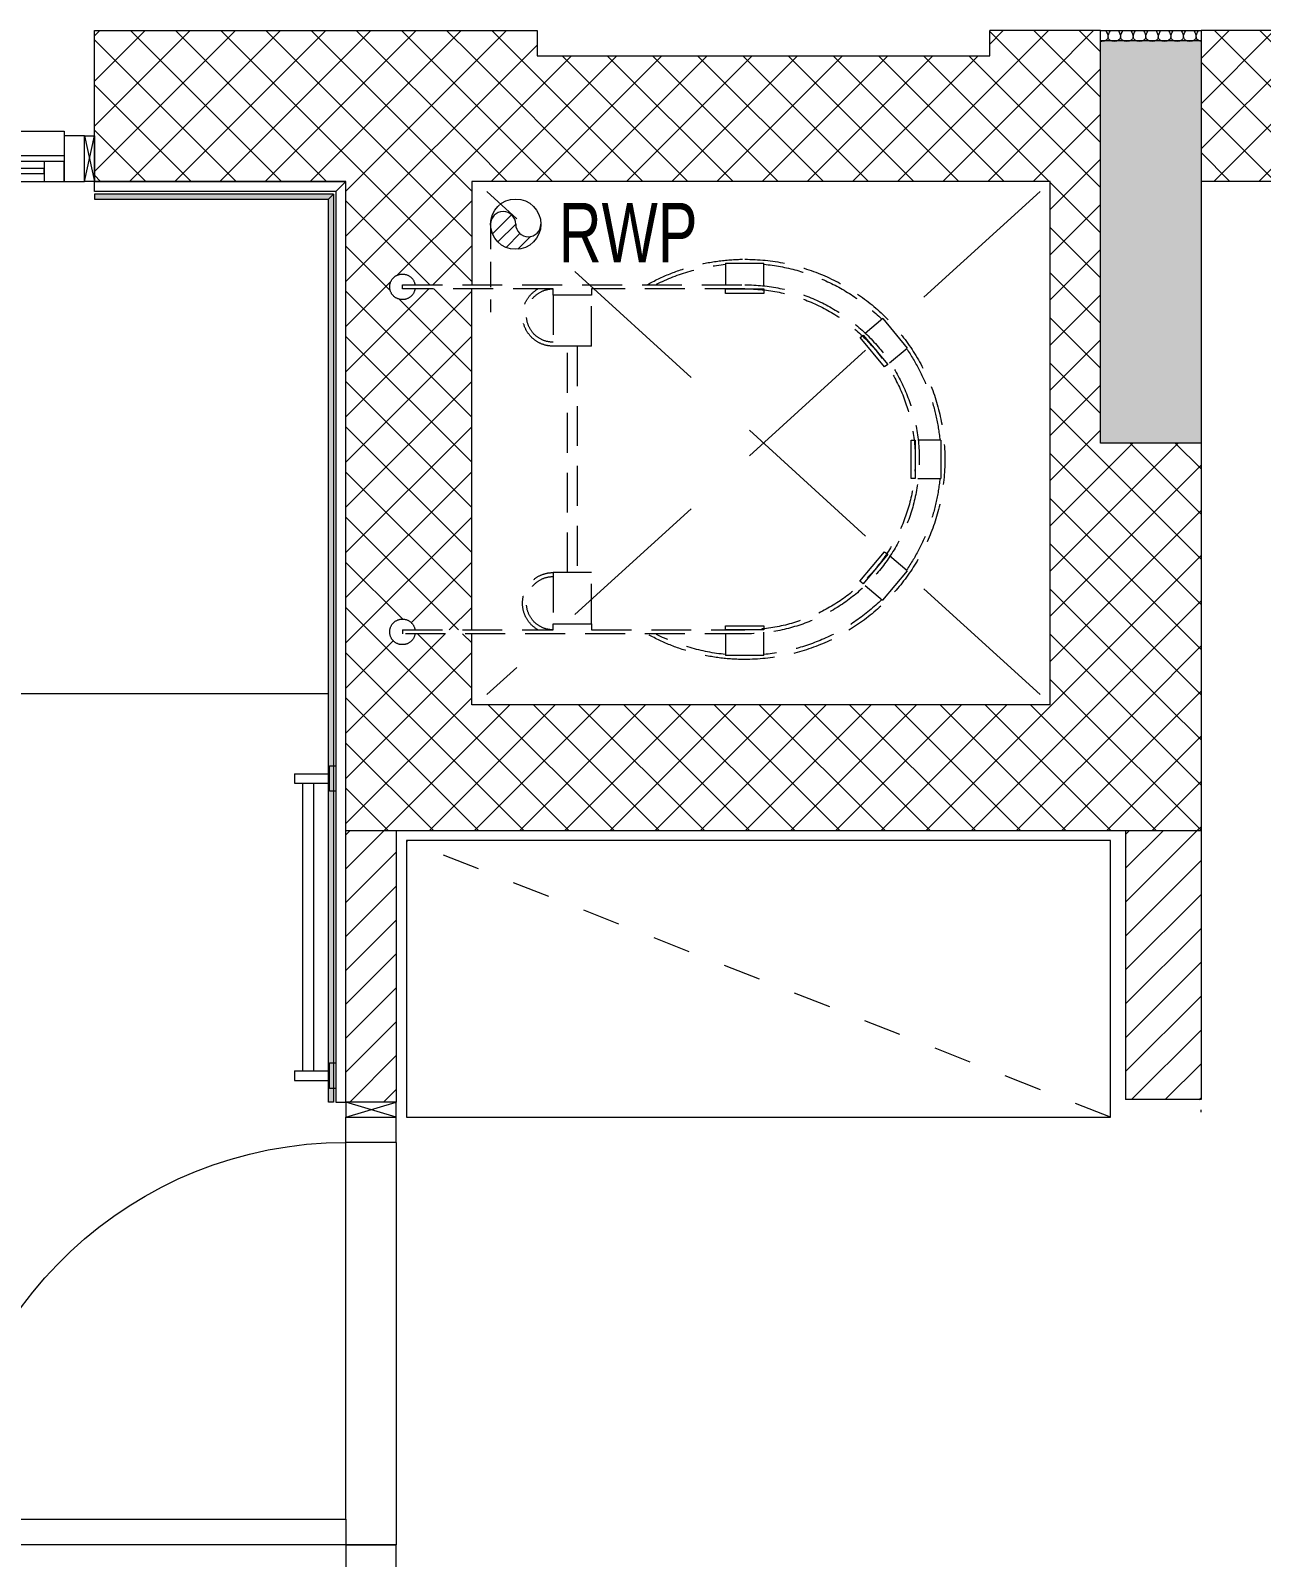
# Model space of a CAD drawing. Header units: millimetres. Extents: x -18512 to 101824, y -95768 to 52898.
# Drawn here: x 63551 to 65998, y -79237 to -76202 of the extents above; entities that cross this region are included whole.
import ezdxf

# ---------------------------------------------------------------- set-up
doc = ezdxf.new("R2010")
doc.units = ezdxf.units.MM
doc.header["$LTSCALE"] = 25
for name, pattern in [('Dash 2mm', [3, 2, -1]), ('Dash 3mm', [6, 3, -3]), ('HIDDEN', [0.375, 0.25, -0.125]), ('HIDDEN2', [4.7625, 3.175, -1.5875])]:
    doc.linetypes.add(name, pattern=pattern)
doc.layers.get('0').update_dxf_attribs({"color": 254, "lineweight": 0})
for name, color, linetype, lineweight in [('A-ANNO-TEXT', 2, 'Continuous', 9), ('A-DETL', 7, 'Continuous', 5), ('A-DETL-INSL', 8, 'Continuous', 9), ('A-DETL-MBND', 5, 'HIDDEN', 9), ('A-DOOR', 31, 'Continuous', 18), ('A-FLOR-OTLN', 6, 'Continuous', 18), ('A-GLAZ', 6, 'Continuous', 9), ('A-WOODEN DOOR FRAM', 9, 'Continuous', 9), ('hatch', 252, 'Continuous', 0), ('I-FLR-TILE', 253, 'Continuous', 9), ('I-WALL', 2, 'Continuous', 9), ('Q-CASE', 31, 'Continuous', 13), ('Q-CASE-HDLN', 31, 'Dash 3mm', 13), ('S-COLS', 6, 'Continuous', 9)]:
    doc.layers.add(name, color=color, linetype=linetype, lineweight=lineweight)
doc.layers.add('AR WALL HATCH', color=8, linetype='Continuous')
doc.layers.add('HAT', color=8, linetype='Continuous')
doc.styles.add('Arial Narrow_3', font='fi_9001f.ttf', dxfattribs={"width": 0.75, "height": 117.993921})
pattern_1 = [(37.5, (59229.075, -128347.3092), (-0.16000313, 4.89413237), [0, -3.8608, 0, -4.318, 0, -4.1275]), (7.5, (59229.075, -128347.309), (4.4952328, 7.168251), [0, -2.0828, 0, -3.4798, 0, -1.3335]), (327.5, (59225.951, -128347.3092), (7.9099237, 0.01437185), [0, -1.27, 0, -4.572, 0, -5.969]), (317.5, (59225.951, -128347.309), (7.6355645, 2.2292932), [0, -0.635, 0, -2.9972, 0, -3.429])]
pattern_2 = [(45, (59229.075, -128347.31), (-44.90128, 44.90128), []), (135, (59229.075, -128347.31), (-44.90128, -44.90128), [])]
pattern_3 = [(45, (59229.075, -128347.31), (-33.67596, 33.67596), [])]

# ---------------------------------------------------------------- blocks, each defined once
blk = doc.blocks.new('A$C6F726D13')
at = {"color": 252, "lineweight": 5}
for p, q in [((-1247.6, -10456.8), (-1247.6, -10437.7)), ((-1247.6, -10437.7), (-1177.7, -10437.7)), ((-1165, -10421.9), (-1177.7, -10421.9)), ((-1177.7, -10421.9), (-1177.7, -10472.7)), ((-1247.6, -10456.8), (-1177.7, -10456.8)), ((-1231.4, -11028.3), (-1231.4, -10456.8)), ((-1208.6, -10456.8), (-1208.6, -11028.3)), ((-1177.7, -10472.7), (-1165, -10472.7)), ((-1177.7, -11012.4), (-1177.7, -11063.2)), ((-1165, -11012.4), (-1177.7, -11012.4)), ((-1247.6, -11047.3), (-1247.6, -11028.3)), ((-1247.6, -11028.3), (-1177.7, -11028.3)), ((-1247.6, -11047.3), (-1177.7, -11047.3)), ((-1177.7, -11063.2), (-1165, -11063.2))]:
    blk.add_line(p, q, dxfattribs=at)
blk = doc.blocks.new('E  Naga_Single-Panel3 - NAGA-Formal Powder Room Door _WD04_-9060552-FIRST FLOOR PLAN')
at = {"layer": 'A-DOOR', "lineweight": 18}
for p, q in [((400, 850), (349, 850)), ((349, 850), (349, 50)), ((400, 50), (400, 850)), ((-400, 50), (-450, 50)), ((-400, -50), (-400, 50)), ((349, 50), (400, 50)), ((400, -50), (400, 50)), ((400, 50), (450, 50)), ((400, 50), (400, -50)), ((-400, -50), (-450, -50)), ((450, -50), (400, -50))]:
    blk.add_line(p, q, dxfattribs=at)
at = {"layer": 'A-DOOR'}
blk.add_arc((400, 50), 800, 93.6551, 180, dxfattribs=at)
blk = doc.blocks.new('Aluminum_Exterior_Window_-_1_wide_x_2_high_3888 - NAGA- GW05-9144457-FIRST FLOOR PLAN')
at = {"layer": 'A-GLAZ', "lineweight": 9}
for p, q in [((-1371.6, 18), (-1331.6, 18)), ((-1371.6, -72.8), (-1371.6, 18)), ((-1331.6, 27.2), (-1331.6, 18)), ((-511.6, 27.2), (-1331.6, 27.2)), ((-1331.6, 18), (-1331.6, -72.8)), ((-511.6, 18), (-511.6, 27.2)), ((-511.6, 18), (-471.6, 18)), ((-511.6, -72.8), (-511.6, 18)), ((-471.6, 18), (-471.6, -72.8)), ((-1331.6, -22), (-511.6, -22)), ((-1331.6, -32.8), (-1291.6, -32.8)), ((-1331.6, -72.8), (-1331.6, -32.8)), ((-1291.6, -32.8), (-1291.6, -72.8)), ((-1291.6, -32.8), (-551.6, -32.8)), ((-1291.6, -47), (-551.6, -47)), ((-1291.6, -57), (-1291.6, -47)), ((-551.6, -57), (-1291.6, -57)), ((-551.6, -32.8), (-511.6, -32.8)), ((-551.6, -72.8), (-551.6, -32.8)), ((-551.6, -47), (-551.6, -57)), ((-511.6, -32.8), (-511.6, -72.8)), ((-1331.6, -72.8), (-1371.6, -72.8)), ((-1291.6, -72.8), (-1331.6, -72.8)), ((-551.6, -72.8), (-1291.6, -72.8)), ((-511.6, -72.8), (-551.6, -72.8)), ((-471.6, -72.8), (-511.6, -72.8))]:
    blk.add_line(p, q, dxfattribs=at)
blk = doc.blocks.new('Cage Ladder - Standard-8758051-GROUND FLOOR PLAN')
at = {"layer": 'hatch', "linetype": 'HIDDEN2', "lineweight": 5}
for p, q in [((-38.1, 1024.8), (-38.1, 1070.3)), ((38.1, 1070.3), (-38.1, 1070.3)), ((38.1, 1070.3), (38.1, 1024.8)), ((-221.4, 1003.6), (-279.7, 954.6)), ((-221.4, 1003.6), (-191.6, 968.2)), ((38.1, 1019.5), (-38.1, 1019.5)), ((-38.1, 1019.5), (-38.1, 1011.6)), ((-38.1, 1011.6), (38.1, 1011.6)), ((38.1, 1011.6), (38.1, 1019.5)), ((191.6, 968.2), (221.3, 1003.6)), ((279.7, 954.7), (221.3, 1003.6)), ((-250.4, 919.7), (-279.7, 954.6)), ((-188.7, 964.7), (-247.1, 915.7)), ((-242, 909.6), (-183.6, 958.6)), ((-183.6, 958.6), (-188.7, 964.7)), ((188.7, 964.7), (183.6, 958.6)), ((183.6, 958.6), (241.9, 909.7)), ((247, 915.7), (188.7, 964.7)), ((279.7, 954.7), (250.4, 919.7)), ((-247.1, 915.7), (-242, 909.6)), ((241.9, 909.7), (247, 915.7)), ((-389.7, 718.7), (-343.3, 718.7)), ((-389.7, 718.7), (-389.7, 642.5)), ((-331, 718.7), (-338.9, 718.7)), ((-338.9, 718.7), (-338.9, 642.5)), ((-331, 642.5), (-331, 718.7)), ((338.9, 718.7), (329.4, 718.7)), ((329.4, 718.7), (329.4, 642.5)), ((338.9, 642.5), (338.9, 718.7)), ((343.3, 718.7), (389.7, 718.7)), ((389.7, 642.5), (389.7, 718.7)), ((-346.9, 680.6), (-346.9, 0)), ((-338.9, 375.8), (-338.9, 680.6)), ((338.9, 680.6), (338.9, 375.8)), ((346.9, 0), (346.9, 680.6)), ((-346.9, 642.5), (-389.7, 642.5)), ((-338.9, 642.5), (-331, 642.5)), ((329.4, 642.5), (338.9, 642.5)), ((389.7, 642.5), (346.9, 642.5)), ((-326.6, 375.8), (-338.9, 375.8)), ((-326.6, 299.6), (-326.6, 375.8)), ((-326.6, 375.8), (-225, 375.8)), ((-225, 375.8), (-225, 299.6)), ((225, 375.8), (326.6, 375.8)), ((225, 375.8), (225, 299.6)), ((338.9, 375.8), (326.6, 375.8)), ((326.6, 375.8), (326.6, 299.6)), ((225, 347.2), (-225, 347.2)), ((-225, 328.2), (225, 328.2)), ((-338.9, 0), (-338.9, 299.6)), ((-338.9, 299.6), (-326.6, 299.6)), ((-225, 299.6), (-326.6, 299.6)), ((326.6, 299.6), (225, 299.6)), ((326.6, 299.6), (338.9, 299.6)), ((338.9, 299.6), (338.9, 0)), ((-338.9, 0), (-346.9, 0)), ((338.9, 0), (346.9, 0))]:
    blk.add_line(p, q, dxfattribs=at)
for centre, radius, start, end in [((0, 680.6), 397.7, 360, 180), ((0, 680.6), 389.7, 95.6298, 124.3751), ((0, 680.6), 389.7, 55.6298, 84.3702), ((0, 680.6), 346.9, 360, 180), ((0, 680.6), 338.9, 0, 180), ((0, 680.6), 389.7, 135.6346, 174.3702), ((0, 680.6), 389.7, 5.6298, 44.3702), ((0, 680.6), 397.7, 180, 209.2782), ((0, 680.6), 397.7, 330.7218, 0), ((0, 680.6), 389.7, 185.629, 206.7804), ((0, 680.6), 389.7, 333.2196, 354.371), ((-285.9, 299.6), 60.9, 208.6086, 360), ((-285.9, 299.6), 53, 180, 0), ((285.9, 299.6), 60.9, 180, 331.3914), ((285.9, 299.6), 53, 180, 360), ((-342.9, 0), 25.4, 98.9893, 270), ((-342.9, 0), 25.4, 270, 81.0107), ((342.9, 0), 25.4, 98.9893, 270), ((342.9, 0), 25.4, 270, 81.0107)]:
    blk.add_arc(centre, radius, start, end, dxfattribs=at)
blk = doc.blocks.new('M_Tall Cabinet-Single Door_2_1 - MASTER_S CLOSET 5-8652587-FIRST FLOOR PLAN_')
at = {"layer": 'Q-CASE'}
for p, q in [((-681.3, 550), (718.7, 550)), ((-681.3, 0), (-681.3, 550)), ((718.7, 550), (718.7, 0)), ((718.7, 0), (-681.3, 0))]:
    blk.add_line(p, q, dxfattribs=at)
at = {"layer": 'Q-CASE-HDLN'}
blk.add_line((-681.3, 0), (718.7, 550), dxfattribs=at)

msp = doc.modelspace()

# ---------------------------------------------------------------- hatches: boundary and pattern name
at = {"layer": 'AR WALL HATCH', "lineweight": 5}
h = msp.add_hatch(dxfattribs=at)
h.set_pattern_fill('ANSI37', color=256, scale=20, style=0)
h.set_pattern_definition(pattern_2)
h.paths.add_polyline_path([(62738.1, -76202.4), (62738.1, -76502.4), (62350.9, -76502.4), (62350.9, -76605), (62282.4, -76607.6), (62282.4, -76472.4), (62528.1, -76472.4), (62528.1, -76202.4)])
h.paths.add_polyline_path([(63678.1, -76502.4), (63678.1, -76202.4), (64428.1, -76202.4), (64428.1, -76502.4)])
h = msp.add_hatch(dxfattribs=at)
h.set_pattern_fill('ANSI37', color=256, scale=20, style=0)
h.set_pattern_definition(pattern_2)
h.paths.add_polyline_path([(65578.1, -76202.4), (65578.1, -76502.4), (64428.1, -76502.4), (64428.1, -76202.4), (64558.1, -76202.4), (64558.1, -76252.4), (65458.1, -76252.4), (65458.1, -76202.4), (65558.1, -76202.4)], flags=0)
h = msp.add_hatch(dxfattribs=at)
h.set_pattern_fill('ANSI37', color=256, scale=20, style=0)
h.set_pattern_definition(pattern_2)
h.paths.add_polyline_path([(65878.1, -76502.4), (65878.1, -76202.4), (69638.1, -76202.4), (69638.1, -76502.4)])
h.paths.add_polyline_path([(65678.1, -76202.4), (65678.1, -76502.4), (65578.1, -76502.4), (65578.1, -76202.4)])
h = msp.add_hatch(dxfattribs=at)
h.set_pattern_fill('ANSI37', color=256, scale=20, style=0)
h.set_pattern_definition(pattern_2)
h.paths.add_polyline_path([(64178.1, -76502.4), (64428.1, -76502.4), (64428.1, -76707.8), (64315.5, -76707.8), (64313.8, -76701.8), (64310.6, -76696.3), (64306.2, -76691.8), (64300.8, -76688.6), (64294.8, -76686.8), (64287.1, -76686.8), (64280.5, -76688.6), (64276.6, -76690.5), (64271.8, -76694.5), (64268.1, -76699.7), (64265.5, -76707.8), (64265, -76711.8), (64265.8, -76718), (64268.1, -76723.9), (64271.8, -76729), (64278, -76733.7), (64282.3, -76735.8), (64290.4, -76737), (64294.8, -76736.8), (64300.8, -76735), (64306.2, -76731.7), (64310.6, -76727.2), (64313.8, -76721.8), (64315.5, -76715.8), (64428.1, -76715.8), (64428.1, -77393.6), (64315.5, -77393.6), (64313.8, -77387.6), (64310.6, -77382.1), (64306.2, -77377.6), (64300.8, -77374.4), (64294.8, -77372.6), (64287.1, -77372.6), (64280.5, -77374.4), (64276.6, -77376.3), (64271.8, -77380.3), (64268.1, -77385.5), (64265.5, -77393.6), (64265, -77397.6), (64265.8, -77403.8), (64268.1, -77409.7), (64271.8, -77414.8), (64276.6, -77418.9), (64282.3, -77421.6), (64290.4, -77422.8), (64294.8, -77422.6), (64300.8, -77420.8), (64306.2, -77417.5), (64310.6, -77413), (64313.8, -77407.6), (64315.5, -77401.6), (64428.1, -77401.6), (64428.1, -77792.4), (64178.1, -77792.4), (64178.1, -76522.4)], flags=0)
h = msp.add_hatch(dxfattribs=at)
h.set_pattern_fill('ANSI37', color=256, scale=20, style=0)
h.set_pattern_definition(pattern_2)
h.paths.add_polyline_path([(65578.1, -76502.4), (65678.1, -76502.4), (65678.1, -77022.4), (65878.1, -77022.4), (65878.1, -77542.4), (65578.1, -77542.4), (65578.1, -76522.4)], flags=0)
h = msp.add_hatch(dxfattribs=at)
h.set_pattern_fill('ANSI37', color=256, scale=20, style=0)
h.set_pattern_definition(pattern_2)
h.paths.add_polyline_path([(65578.1, -77542.4), (65878.1, -77542.4), (65878.1, -77792.4), (64428.1, -77792.4), (64428.1, -77542.4), (65498.2, -77542.4)], flags=0)
h = msp.add_hatch(dxfattribs=at)
h.set_pattern_fill('ANSI31', color=256, scale=15, style=0)
h.set_pattern_definition(pattern_3)
h.paths.add_polyline_path([(64278.1, -78332.4), (64178.1, -78332.4), (64178.1, -77792.4), (64278.1, -77792.4)])
h.paths.add_polyline_path([(64178.1, -79292.4), (64278.1, -79292.4), (64278.1, -79347.4), (64178.1, -79347.4)])
h = msp.add_hatch(dxfattribs=at)
h.set_pattern_fill('ANSI31', color=256, scale=15, style=0)
h.set_pattern_definition(pattern_3)
h.paths.add_polyline_path([(65728.1, -77792.4), (65878.1, -77792.4), (65878.1, -78327.4), (65728.1, -78327.4), (65728.1, -77812.4)], flags=0)
at = {"layer": 'HAT'}
h = msp.add_hatch(dxfattribs=at)
h.set_pattern_fill('AR-SAND', color=256, scale=0.1, style=0)
h.set_pattern_definition(pattern_1)
h.paths.add_polyline_path([(64153.1, -76527.4), (63678.1, -76527.4), (63678.1, -76537.4), (64143.1, -76537.4)])
h = msp.add_hatch(dxfattribs=at)
h.set_pattern_fill('AR-SAND', color=256, scale=0.1, style=0)
h.set_pattern_definition(pattern_1)
h.paths.add_polyline_path([(64153.1, -76527.4), (64153.1, -78332.4), (64143.1, -78332.4), (64143.1, -76537.4)])
at = {"layer": 'S-COLS'}
msp.add_hatch(color=252, dxfattribs=at).paths.add_polyline_path([(65878.1, -76222.4), (65878.1, -77022.4), (65678.1, -77022.4), (65678.1, -76222.4)], flags=0)

# ---------------------------------------------------------------- linework, layer by layer
at = {"color": 252}
msp.add_line((63380.9, -77519.8), (64143.1, -77519.8), dxfattribs=at)
at = {"layer": 'A-DETL'}
for p, q in [((64507.2, -76568.5), (64469.4, -76606.3)), ((64515.6, -76587.2), (64480.3, -76622.5)), ((64524, -76605.9), (64496.5, -76633.4)), ((64545.3, -76611.7), (64520, -76637))]:
    msp.add_line(p, q, dxfattribs=at)
at = {"layer": 'A-DETL', "linetype": 'Dash 2mm'}
msp.add_line((64465.6, -76587.2), (64465.6, -76762.2), dxfattribs=at)
at = {"layer": 'A-DETL', "lineweight": 18}
msp.add_circle((64515.6, -76587.2), 50, dxfattribs=at)
at = {"layer": 'A-DETL'}
for centre, start, end in [((64490.6, -76587.2), 0, 180), ((64540.6, -76587.2), 180, 0)]:
    msp.add_arc(centre, 25, start, end, dxfattribs=at)
at = {"layer": 'A-DETL-INSL', "color": 1}
msp.add_lwpolyline([(65678.1, -76222.4), (65678.1, -76202.4), (65878.1, -76202.4), (65878.1, -76222.4)], dxfattribs=at)
at = {"layer": 'A-DETL-INSL'}
for points in [[(65688.6, -76202.4), (65691.1, -76206.8), (65693.1, -76211.3), (65693.1, -76215.9)], [(65693.1, -76215.9), (65693.1, -76211.3), (65695.2, -76206.8), (65697.7, -76202.4)], [(65713.6, -76202.4), (65716.1, -76206.8), (65718.1, -76211.3), (65718.1, -76215.9)], [(65718.1, -76215.9), (65718.1, -76211.3), (65720.2, -76206.8), (65722.7, -76202.4)], [(65738.6, -76202.4), (65741.1, -76206.8), (65743.1, -76211.3), (65743.1, -76215.9)], [(65743.1, -76215.9), (65743.1, -76211.3), (65745.2, -76206.8), (65747.7, -76202.4)], [(65763.6, -76202.4), (65766.1, -76206.8), (65768.1, -76211.3), (65768.1, -76215.9)], [(65768.1, -76215.9), (65768.1, -76211.3), (65770.2, -76206.8), (65772.7, -76202.4)], [(65788.6, -76202.4), (65791.1, -76206.8), (65793.1, -76211.3), (65793.1, -76215.9)], [(65793.1, -76215.9), (65793.1, -76211.3), (65795.2, -76206.8), (65797.7, -76202.4)], [(65813.6, -76202.4), (65816.1, -76206.8), (65818.1, -76211.3), (65818.1, -76215.9)], [(65818.1, -76215.9), (65818.1, -76211.3), (65820.2, -76206.8), (65822.7, -76202.4)], [(65838.6, -76202.4), (65841.1, -76206.8), (65843.1, -76211.3), (65843.1, -76215.9)], [(65843.1, -76215.9), (65843.1, -76211.3), (65845.2, -76206.8), (65847.7, -76202.4)], [(65863.6, -76202.4), (65866.1, -76206.8), (65868.1, -76211.3), (65868.1, -76215.9)], [(65868.1, -76215.9), (65868.1, -76211.3), (65870.2, -76206.8), (65872.7, -76202.4)], [(65718.1, -76215.9), (65718.1, -76219.9), (65705.6, -76228.7), (65693.1, -76219.9), (65693.1, -76215.9)], [(65743.1, -76215.9), (65743.1, -76219.9), (65730.6, -76228.7), (65718.1, -76219.9), (65718.1, -76215.9)], [(65768.1, -76215.9), (65768.1, -76219.9), (65755.6, -76228.7), (65743.1, -76219.9), (65743.1, -76215.9)], [(65793.1, -76215.9), (65793.1, -76219.9), (65780.6, -76228.7), (65768.1, -76219.9), (65768.1, -76215.9)], [(65818.1, -76215.9), (65818.1, -76219.9), (65805.6, -76228.7), (65793.1, -76219.9), (65793.1, -76215.9)], [(65843.1, -76215.9), (65843.1, -76219.9), (65830.6, -76228.7), (65818.1, -76219.9), (65818.1, -76215.9)], [(65868.1, -76215.9), (65868.1, -76219.9), (65855.6, -76228.7), (65843.1, -76219.9), (65843.1, -76215.9)], [(65878.1, -76224.1), (65872.8, -76223.1), (65868.1, -76219.3), (65868.1, -76215.9)]]:
    msp.add_open_spline(points, degree=3, dxfattribs=at)
msp.add_open_spline([(65693.1, -76215.9), (65693.1, -76219.9), (65686.1, -76224.9), (65679, -76224.2), (65678.1, -76224.1)], degree=3, knots=[0, 0, 0, 0, 1.414214, 1.603945, 1.603945, 1.603945, 1.603945], dxfattribs=at)
at = {"layer": 'A-DETL-MBND', "ltscale": 50}
for p, q in [((65558.1, -76522.4), (64458.1, -77522.4)), ((65558.1, -77522.4), (64458.1, -76522.4))]:
    msp.add_line(p, q, dxfattribs=at)
at = {"layer": 'A-DOOR'}
for p, q in [((64178.1, -79161.4), (64178.1, -78412.4)), ((64278.1, -78412.4), (64278.1, -79212.4))]:
    msp.add_line(p, q, dxfattribs=at)
at = {"layer": 'A-FLOR-OTLN'}
msp.add_line((65878.1, -78352.4), (65878.1, -78347.4), dxfattribs=at)
at = {"layer": 'A-WOODEN DOOR FRAM'}
msp.add_lwpolyline([(63678.1, -76502.4), (63658.1, -76502.4), (63658.1, -76411.6), (63678.1, -76411.6)], close=True, dxfattribs=at)
for points in [[(63658.1, -76502.4), (63678.1, -76411.6)], [(63658.1, -76411.6), (63678.1, -76502.4)]]:
    msp.add_lwpolyline(points, dxfattribs=at)
at = {"layer": 'A-WOODEN DOOR FRAM', "color": 252}
msp.add_lwpolyline([(64278.1, -78362.4), (64278.1, -78332.4), (64178.1, -78332.4), (64178.1, -78362.4)], close=True, dxfattribs=at)
for points in [[(64178.1, -78362.4), (64278.1, -78332.4)], [(64278.1, -78362.4), (64178.1, -78332.4)]]:
    msp.add_lwpolyline(points, dxfattribs=at)
at = {"layer": 'I-FLR-TILE', "lineweight": 13}
for points in [[(64178.1, -76502.4), (64158.1, -76522.4), (63678.1, -76522.4), (63678.1, -76502.4)], [(64178.1, -76502.4), (64158.1, -76522.4), (64158.1, -78332.4), (64178.1, -78332.4)], [(64153.1, -76527.4), (63678.1, -76527.4), (63678.1, -76537.4), (64143.1, -76537.4)], [(64153.1, -76527.4), (64153.1, -78332.4), (64143.1, -78332.4), (64143.1, -76537.4)]]:
    msp.add_lwpolyline(points, close=True, dxfattribs=at)
at = {"layer": 'I-WALL'}
for p, q in [((63678.1, -76502.4), (63678.1, -76202.4)), ((63678.1, -76202.4), (64558.1, -76202.4)), ((64558.1, -76202.4), (64558.1, -76252.4)), ((65458.1, -76252.4), (65458.1, -76202.4)), ((65678.1, -76202.4), (65458.1, -76202.4)), ((69638.1, -76202.4), (65878.1, -76202.4)), ((64558.1, -76252.4), (65458.1, -76252.4)), ((64178.1, -76502.4), (63678.1, -76502.4)), ((64178.1, -78332.4), (64178.1, -76502.4)), ((65578.1, -76502.4), (64428.1, -76502.4)), ((64428.1, -76502.4), (64428.1, -76707.8)), ((65578.1, -77542.4), (65578.1, -76502.4)), ((65878.1, -76502.4), (65878.1, -78327.4)), ((70433.1, -76502.4), (65878.1, -76502.4)), ((64428.1, -77393.6), (64428.1, -76715.8)), ((64428.1, -77542.4), (64428.1, -77401.6)), ((65578.1, -77542.4), (64428.1, -77542.4)), ((64178.1, -77792.4), (65878.1, -77792.4)), ((64278.1, -77792.4), (64278.1, -78332.4)), ((65728.1, -77792.4), (65728.1, -78327.4)), ((64278.1, -78332.4), (64178.1, -78332.4)), ((65878.1, -78327.4), (65728.1, -78327.4))]:
    msp.add_line(p, q, dxfattribs=at)
at = {"layer": 'S-COLS', "color": 8}
for p, q in [((65678.1, -76222.4), (65878.1, -76222.4)), ((65678.1, -77022.4), (65678.1, -76222.4)), ((65878.1, -76222.4), (65878.1, -77022.4)), ((65878.1, -77022.4), (65678.1, -77022.4))]:
    msp.add_line(p, q, dxfattribs=at)

# ---------------------------------------------------------------- block references
at = {"color": 252, "xscale": -1, "rotation": 180}
msp.add_blockref('A$C6F726D13', (65323.1, -88726.9), dxfattribs=at)
at = {"xscale": -1, "rotation": 269.9999999999997}
msp.add_blockref('Cage Ladder - Standard-8758051-GROUND FLOOR PLAN', (64290.4, -77054.7), dxfattribs=at)
at = {"layer": 'A-DOOR', "xscale": -1, "rotation": 90}
msp.add_blockref('E  Naga_Single-Panel3 - NAGA-Formal Powder Room Door _WD04_-9060552-FIRST FLOOR PLAN', (64228.1, -78812.4), dxfattribs=at)
at = {"layer": 'A-GLAZ', "xscale": -1}
msp.add_blockref('Aluminum_Exterior_Window_-_1_wide_x_2_high_3888 - NAGA- GW05-9144457-FIRST FLOOR PLAN', (62286.5, -76429.6), dxfattribs=at)
at = {"layer": 'Q-CASE', "xscale": -1}
msp.add_blockref('M_Tall Cabinet-Single Door_2_1 - MASTER_S CLOSET 5-8652587-FIRST FLOOR PLAN_', (65016.9, -78362.4), dxfattribs=at)

# ---------------------------------------------------------------- texts
at = {"layer": 'A-ANNO-TEXT', "color": 7, "lineweight": 20, "insert": (64600.9, -76662.9), "char_height": 117.99, "width": 276.48, "attachment_point": 7, "line_spacing_factor": 0.968573, "style": 'Arial Narrow_3'}
msp.add_mtext('RWP', dxfattribs=at)

doc.saveas('drawing.dxf')
